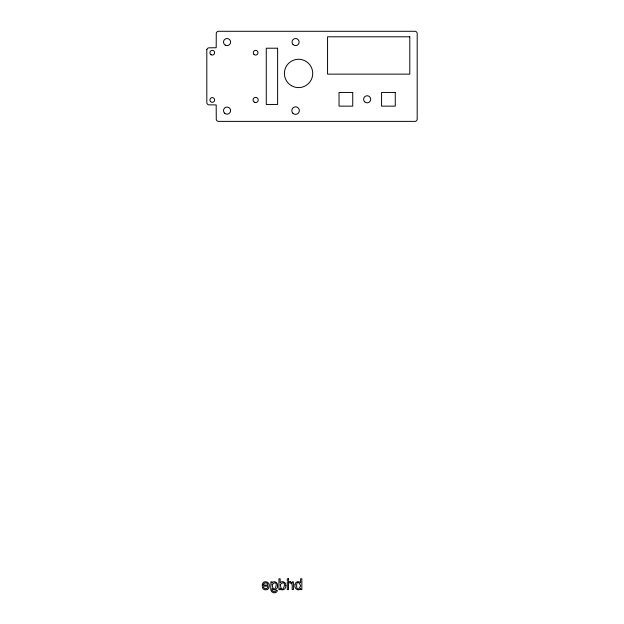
<?xml version="1.0" encoding="UTF-8"?>
<svg xmlns="http://www.w3.org/2000/svg" width="624" height="624" viewBox="0 0 624 624"><rect width="100%" height="100%" fill="white"/><g stroke="black" fill="none" stroke-linecap="round" stroke-linejoin="round"><path stroke-width="0.94" d="M262.314 584.672L262.236 586.115L267.938 586.115C268.437 588.744 264.311 589.883 263.632 587.223L262.4 587.223C262.86 591.068 269.147 590.569 269.162 586.708C270.847 581.95 262.938 579.329 262.314 584.672M285.854 585.686C286.541 588.955 281.978 591.63 280.02 588.557L280.02 589.579L278.928 589.579L278.928 578.807L280.153 578.807L280.153 582.808C282.142 580.008 286.447 582.574 285.854 585.686M294.98 584.789C293.771 588.175 298.342 591.989 300.737 588.58L300.737 589.579L301.844 589.579L301.844 578.807L300.62 578.807L300.62 582.886C299.029 580.375 294.934 581.927 294.98 584.789M277.594 585.842C278.195 588.908 273.881 591.614 272.056 588.533C270.933 591.256 275.168 593.213 276.089 590.468L277.345 590.468C277.228 592.441 274.919 593.089 273.273 592.722C268.874 591.373 271.643 584.938 270.8 581.833L271.939 581.833L271.939 582.956C273.889 579.891 278.226 582.707 277.594 585.842M272.197 584.524C273.897 598.221 280.192 576.771 272.197 584.524M280.301 584.548C282.103 598.112 288.522 576.802 280.301 584.548M300.62 585.764C295.3 597.324 295.285 574.197 300.62 585.764M206.817 49.67L206.817 102.999A2.597 2.597 0 0 0 208.658 104.84L216.185 104.926L216.271 119.535A2.597 2.597 0 0 0 218.111 121.376L415.342 121.376A2.597 2.597 0 0 0 417.183 119.535L417.183 33.127A2.597 2.597 0 0 0 415.342 31.286L218.111 31.286A2.597 2.597 0 0 0 216.271 33.127L216.185 47.744L208.658 47.83A2.597 2.597 0 0 0 206.817 49.67M263.702 584.142L263.562 585.109L267.875 585.109C268.18 582.691 264.506 581.857 263.702 584.142M290.168 581.615L289.692 581.654L289.692 582.925C293.288 582.691 292.009 587.558 292.172 589.579L293.413 589.579L293.413 581.833L292.282 581.833L292.282 583.237L290.168 581.615M409.789 36.8L327.561 36.8L327.561 74.131L409.789 74.131L409.789 36.8M277.618 48.212L266.276 48.212L266.276 104.45L277.618 104.45L277.618 48.212M352.739 92.438L339.035 92.438L339.035 106.142L352.739 106.142L352.739 92.438M395.273 92.438L381.568 92.438L381.568 106.142L395.273 106.142L395.273 92.438M288.538 578.807L287.297 578.807L287.297 580.359L288.538 580.359L288.538 578.807M288.522 581.833L287.297 581.833L287.297 589.579L288.522 589.579L288.522 581.833M364.65 101.798A3.541 3.541 0 0 0 370.578 100.207A3.541 3.541 0 0 0 366.241 95.87A3.541 3.541 0 0 0 364.65 101.798M291.377 85.66A14.18 14.18 0 0 0 312.741 73.554A14.18 14.18 0 0 0 291.58 61.105A14.18 14.18 0 0 0 291.377 85.66M293.069 44.577A3.541 3.541 0 0 0 298.997 42.986A3.541 3.541 0 0 0 294.661 38.649A3.541 3.541 0 0 0 293.069 44.577M253.976 54.374A2.363 2.363 0 0 0 257.923 53.313A2.363 2.363 0 0 0 255.037 50.419A2.363 2.363 0 0 0 253.976 54.374M225.28 45.139A3.541 3.541 0 0 0 230.591 42.073A3.541 3.541 0 0 0 225.28 39A3.541 3.541 0 0 0 225.28 45.139M224.687 113.233A3.541 3.541 0 0 0 230.521 111.322A3.541 3.541 0 0 0 225.95 107.227A3.541 3.541 0 0 0 224.687 113.233M211.107 54.748A2.363 2.363 0 0 0 214.648 52.705A2.363 2.363 0 0 0 211.107 50.661A2.363 2.363 0 0 0 211.107 54.748M210.616 101.634A2.363 2.363 0 0 0 214.562 100.573A2.363 2.363 0 0 0 211.676 97.679A2.363 2.363 0 0 0 210.616 101.634M254.342 102.211A2.597 2.597 0 0 0 258.242 99.965A2.597 2.597 0 0 0 254.342 97.711A2.597 2.597 0 0 0 254.342 102.211M292.906 113.272A3.783 3.783 0 0 0 299.231 111.571A3.783 3.783 0 0 0 294.598 106.946A3.783 3.783 0 0 0 292.906 113.272"/></g></svg>
